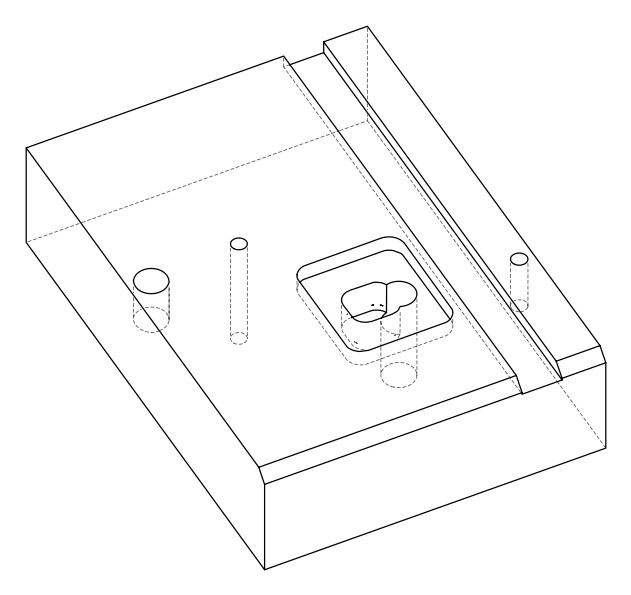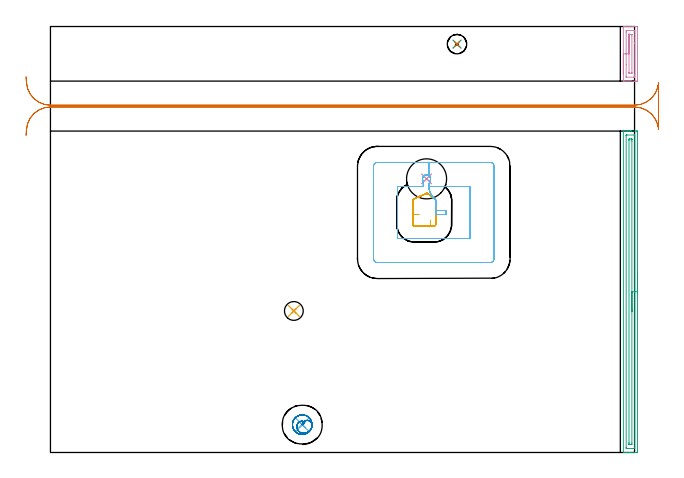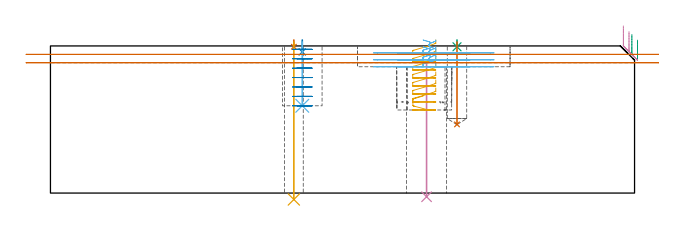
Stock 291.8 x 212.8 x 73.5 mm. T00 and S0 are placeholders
(PLAN: 13 operations, 8 tool changes, 14.8 min)
(1 SPOT_DRILL | STEP1HOLE_1 | NXT0321_9005460120000 | 0.03 min | 1 mm3)
(2 SPOT_DRILL_1 | STEP1POCKET | NXT0321_9005460120000 | 0.05 min | 183 mm3)
(3 SPOT_DRILL_2 | STEP1POCKET_1 | NXT0321_9005460120000 | 0.03 min | 1 mm3)
(4 INDEXABLE_INSERT_DRILL_THROUGH_HOLE_FROM_SOLID | STEP1HOLE | NXT0302_011 | 0.27 min | 23072 mm3)
(5 DRILL_THROUGH_HOLE_INTO_CENTER | STEP1HOLE_1 | NXT0301_065 | 0.32 min | 5086 mm3)
(6 DRILL_BLIND_HOLE_INTO_CENTER | STEP1POCKET | NXT0301_128 | 0.13 min | 3071 mm3)
(7 DRILL_BLIND_HOLE_INTO_CENTER_1 | STEP1POCKET_1 | UGT0301_492 | 0.17 min | 2745 mm3)
(8 MILL_ROUGH_BLIND_HOLE_CONTOUR | STEP1POCKET | NXT0201_013 | Spiral | 1.6 min | 5949 mm3)
(9 AREA_MILL | FG_CHAMFER_SURFACE | UGT0205_001 | 4.05 min | 4163 mm3)
(10 AREA_MILL_1 | FG_CHAMFER_SURFACE_1 | UGT0205_001 | 0.85 min | 803 mm3)
(11 MILL_OPEN_POCKET | POCKET_OPEN | UGT0201_010 | Follow Part, ap 4, ae 75% | 1.79 min | 20265 mm3)
(12 MILL_RECTANGULAR_POCKET | POCKET_RECTANGULAR_STRAIGHT | UGT0201_010 | Follow Part, ap 4, ae 75% | 2.79 min | 41576 mm3)
(13 MILL_RECTANGULAR_SLOT | SLOT_RECTANGULAR | UGT0201_106 | Follow Part, ap 6, ae 75% | 2.76 min | 60805 mm3)
(TOOL NXT0321_9005460120000 | NC Spot Drill, 142deg, 12mm, Carbide, Uncoated | D12 PA142 FL30 Z2)
(TOOL NXT0302_011 | Index. Insert Drill 20mm [880-D2000L25-05] | D20 PA176 FL100 Z2)
(TOOL NXT0301_065 | Carbide Drill 9.4mm [860.1-0940-075A1-MM 2214] | D9.4 PA140 FL98 Z2)
(TOOL NXT0301_128 | Carbide Drill 12mm [861.1-1200-036A1-GP GC34] | D12 PA150 FL37.4 Z2)
(TOOL UGT0301_492 | Carbide Drill 9.7 mm | D9.7 PA118 FL87 Z2)
(TOOL NXT0201_013 | ENDMILL 10mm | D10 FL30 Z4)
(TOOL UGT0205_001 | Chamfer Mill 20 x 3 x 45 deg. | D20 FL50 Z2)
(TOOL UGT0201_010 | End Mill 16 mm | D16 FL22 Z2)
(TOOL UGT0201_106 | End Mill 24 mm | D24 FL25 Z2)
(OP 1 SPOT_DRILL)
G17 G21 G94 G90
T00 M6
G54
G17 G0 G90 X121.6 Y70.7 S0 M3
G43 Z83.5 H0
G94 G81 G98 Z73.095 F250. R76.5
G80
M5
M2
(OP 2 SPOT_DRILL_1)
G17 G21 G94 G90
T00 M6
G54
G17 G0 G90 X125.8 Y13.9 S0 M3
G43 Z83.5 H0
G94 G81 G98 Z70.5 F250. R76.5
G80
M5
M2
(OP 3 SPOT_DRILL_2)
G17 G21 G94 G90
T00 M6
G54
G17 G0 G90 X203.1 Y204. S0 M3
G43 Z83.5 H0
G94 G81 G98 Z73.083 F250. R76.5
G80
M5
M2
(OP 4 INDEXABLE_INSERT_DRILL_THROUGH_HOLE_FROM_SOLID)
G17 G21 G94 G90
T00 M6
G54
G17 G0 G90 X187.9 Y136.7 S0 M3
G43 Z83.5 H1
G94 G81 G98 Z-1.849 F250. R65.1
G80
M5
M2
(OP 5 DRILL_THROUGH_HOLE_INTO_CENTER)
G17 G21 G94 G90
T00 M6
G54
G17 G0 G90 X121.6 Y70.7 S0 M3
G43 Z83.5 H1
G94 G73 G98 Z-3.211 F250. Q8.523 R75.5
G80
M5
M2
(OP 6 DRILL_BLIND_HOLE_INTO_CENTER)
G17 G21 G94 G90
T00 M6
G54
G17 G0 G90 X125.8 Y13.9 S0 M3
G43 Z83.5 H1
G94 G81 G98 Z43.6 F250. R75.5
G80
M5
M2
(OP 7 DRILL_BLIND_HOLE_INTO_CENTER_1)
G17 G21 G94 G90
T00 M6
G54
G17 G0 G90 X203.1 Y204. S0 M3
G43 Z83.5 H0
G94 G81 G98 Z34.3 F250. R75.5
G80
M5
M2
(OP 8 MILL_ROUGH_BLIND_HOLE_CONTOUR)
G17 G21 G94 G90
T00 M6
G54
G17 G0 G90 X125.8 Y13.9 S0 M3
G43 Z83.5 H0
Z71.8
G94 G3 X125.855 Y15.64 R0.871 F250.
X123.355 Y14.054 R2.518
X126.039 Y9.622 R3.252
X130.661 Y13.286 R4.215
X126.414 Y18.761 R4.9
X130.661 Y13.286 R-4.9
X128.538 Y16.024 R2.45
X125.8 Y13.9 R2.45
G0 Z67.1
G3 X125.855 Y15.64 R0.871
X123.355 Y14.054 R2.518
X126.039 Y9.622 R3.252
X130.661 Y13.286 R4.215
X126.414 Y18.761 R4.9
X130.661 Y13.286 R-4.9
X128.538 Y16.024 R2.45
X125.8 Y13.9 R2.45
G0 Z62.4
G3 X125.855 Y15.64 R0.871
X123.355 Y14.054 R2.518
X126.039 Y9.622 R3.252
X130.661 Y13.286 R4.215
X126.414 Y18.761 R4.9
X130.661 Y13.286 R-4.9
X128.538 Y16.024 R2.45
X125.8 Y13.9 R2.45
G0 Z57.7
G3 X125.855 Y15.64 R0.871
X123.355 Y14.054 R2.518
X126.039 Y9.622 R3.252
X130.661 Y13.286 R4.215
X126.414 Y18.761 R4.9
X130.661 Y13.286 R-4.9
X128.538 Y16.024 R2.45
X125.8 Y13.9 R2.45
G0 Z53.
G3 X125.855 Y15.64 R0.871
X123.355 Y14.054 R2.518
X126.039 Y9.622 R3.252
X130.661 Y13.286 R4.215
X126.414 Y18.761 R4.9
X130.661 Y13.286 R-4.9
X128.538 Y16.024 R2.45
X125.8 Y13.9 R2.45
G0 Z48.3
G3 X125.855 Y15.64 R0.871
X123.355 Y14.054 R2.518
X126.039 Y9.622 R3.252
X130.661 Y13.286 R4.215
X126.414 Y18.761 R4.9
X130.661 Y13.286 R-4.9
X128.538 Y16.024 R2.45
X125.8 Y13.9 R2.45
G0 Z43.6
G3 X125.855 Y15.64 R0.871
X123.355 Y14.054 R2.518
X126.039 Y9.622 R3.252
X130.661 Y13.286 R4.215
X126.414 Y18.761 R4.9
X130.661 Y13.286 R-4.9
X128.538 Y16.024 R2.45
X125.8 Y13.9 R2.45
G0 Z83.5
M5
M2
(OP 9 AREA_MILL)
G17 G21 G94 G90
T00 M6
G54
G17 G0 G90 X293.3 Y90.3 S1061 M3
G43 Z83.5 H0
Z76.4
G94 G1 Y90.262 Z75.528 F250.
Y90.148 Z74.663
Y89.959 Z73.812
Y89.697 Z72.98
Y89.363 Z72.174
Y88.96 Z71.4
Y88.491 Z70.664
Y87.96 Z69.972
Y87.371 Z69.329
Y86.728 Z68.739
Y86.036 Z68.208
Y85.3 Z67.74
Y84.526 Z67.337
Y83.72 Z67.003
Y82.888 Z66.741
Y82.036 Z66.552
Y81.172 Z66.438
Y80.3 Z66.4
Y1.005
X293.299 Y0.581 Z66.401
X293.295 Y0.12 Z66.403
X293.291 Y0.009 Z66.405
X292.838 Y0. Z66.858
X290.191 Z69.503
X289.578 Z70.119
X289.309 Z70.388
X288.696 Z71.001
X288.427 Z71.269
X287.889 Z71.81
X287.2 Z72.499
X286.48 Y0.001 Z73.218
X286.206 Y0.01 Z73.493
X286.2 Y0.136 Z73.5
Y160.464
X286.206 Y160.59 Z73.492
X286.482 Y160.6 Z73.217
X287.2 Z72.499
X287.889 Z71.81
X288.427 Z71.269
X288.696 Z71.001
X289.309 Z70.388
X289.578 Z70.12
X290.191 Z69.503
X292.531 Z67.165
X292.838 Y160.597 Z66.858
X293.291 Y160.591 Z66.405
X293.295 Y160.48 Z66.403
X293.299 Y160.019 Z66.401
X293.3 Y159.552 Z66.4
Y80.3
X291.886 Z67.814
Y2.363
X291.885 Y2.157 Z67.815
X291.882 Y2.055 Z67.818
X291.879 Y2.013 Z67.821
X291.791 Y2.009 Z67.909
X291.432 Y2.001 Z68.268
X287.903 Z71.797
X287.713 Y2.005 Z71.987
X287.629 Y2.01 Z72.071
X287.616 Y2.29 Z72.084
X287.615 Y2.363 Z72.085
X287.614 Y158.237 Z72.086
X287.615 Y158.442 Z72.085
X287.618 Y158.545 Z72.082
X287.621 Y158.587 Z72.079
X287.709 Y158.591 Z71.991
X288.068 Y158.599 Z71.632
X291.597 Z68.103
X291.787 Y158.595 Z67.913
X291.871 Y158.59 Z67.829
X291.884 Y158.31 Z67.816
X291.885 Y158.237 Z67.815
X291.886 Y80.3 Z67.814
X290.472 Z69.228
X290.471 Y4.752 Z69.229
X290.467 Y4.144 Z69.233
X290.465 Y4.012 Z69.235
X290.331 Y4.003 Z69.369
X290.191 Y4.001 Z69.509
X289.452 Y4. Z70.248
X289.309 Z70.391
X289.166 Y4.002 Z70.534
X289.072 Y4.006 Z70.628
X289.04 Y4.01 Z70.66
X289.035 Y4.019 Z70.665
X289.032 Y4.05 Z70.668
X289.03 Y4.144 Z70.67
X289.029 Y4.427 Z70.671
X289.028 Y5.035 Z70.672
X289.029 Y155.848 Z70.671
X289.034 Y156.456 Z70.666
X289.036 Y156.588 Z70.664
X289.169 Y156.597 Z70.531
X289.309 Y156.599 Z70.391
X290.049 Y156.6 Z69.651
X290.191 Z69.509
X290.334 Y156.598 Z69.366
X290.429 Y156.594 Z69.272
X290.46 Y156.59 Z69.24
X290.465 Y156.581 Z69.235
X290.468 Y156.55 Z69.232
X290.471 Y156.456 Z69.23
Y156.173 Z69.229
X290.472 Y155.565 Z69.228
Y80.3
Y79.428 Z69.266
Y78.563 Z69.38
Y77.712 Z69.569
Y76.88 Z69.831
Y76.074 Z70.165
Y75.3 Z70.568
Y74.564 Z71.037
Y73.872 Z71.568
Y73.229 Z72.157
Y72.64 Z72.8
Y72.108 Z73.493
Y71.64 Z74.228
Y71.237 Z75.002
Y70.903 Z75.808
Y70.641 Z76.64
Y70.452 Z77.492
Y70.338 Z78.357
Y70.3 Z79.228
G0 Z83.5
M5
M2
(OP 10 AREA_MILL_1)
G17 G21 G94 G90
T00 M6
G54
G17 G0 G90 X286.2 Y189.15 S1061 M3
G43 Z83.5 H0
G94 G1 Y189.188 Z82.628 F250.
Y189.302 Z81.763
Y189.491 Z80.912
Y189.753 Z80.08
Y190.087 Z79.274
Y190.49 Z78.5
Y190.959 Z77.764
Y191.49 Z77.072
Y192.079 Z76.429
Y192.722 Z75.839
Y193.414 Z75.308
Y194.15 Z74.84
Y194.924 Z74.437
Y195.73 Z74.103
Y196.562 Z73.841
Y197.414 Z73.652
Y198.278 Z73.538
Y199.15 Z73.5
Y212.36
X286.207 Y212.79 Z73.493
X286.662 Y212.8 Z73.038
X291.074 Z68.626
X291.956 Z67.738
X292.397 Z67.298
X292.838 Y212.799 Z66.856
X293.275 Y212.797 Z66.419
X293.29 Y212.793 Z66.404
X293.297 Y212.36 Z66.403
X293.3 Y211.898 Z66.4
Y186.36
X293.297 Y185.94 Z66.403
X293.29 Y185.507 Z66.404
X293.275 Y185.503 Z66.419
X292.838 Y185.5 Z66.856
X292.397 Z67.298
X291.956 Z67.738
X291.073 Z68.627
X286.662 Z73.038
X286.207 Y185.51 Z73.493
X286.2 Y185.94 Z73.5
Y199.15
X287.614 Z72.086
Y209.648
X287.616 Y210.528 Z72.084
X287.617 Y210.598 Z72.083
X287.626 Y210.79 Z72.074
X288.023 Y210.797 Z71.677
X288.225 Y210.8 Z71.475
X291.849 Y210.799 Z67.851
X291.865 Y210.796 Z67.835
X291.878 Y210.791 Z67.822
X291.88 Y210.774 Z67.82
X291.885 Y210.669 Z67.815
X291.886 Y204.486 Z67.814
Y188.582
X291.884 Y187.773 Z67.816
X291.883 Y187.702 Z67.817
X291.874 Y187.51 Z67.826
X291.477 Y187.503 Z68.223
X291.275 Y187.5 Z68.425
X287.651 Y187.501 Z72.049
X287.635 Y187.504 Z72.065
X287.622 Y187.509 Z72.078
X287.62 Y187.526 Z72.08
X287.615 Y187.631 Z72.085
X287.614 Y193.831 Z72.086
Y199.15
X289.028 Z70.672
X289.029 Y208.516 Z70.671
X289.032 Y208.703 Z70.668
X289.035 Y208.769 Z70.665
X289.038 Y208.791 Z70.662
X289.046 Y208.793 Z70.654
X289.098 Y208.797 Z70.602
X289.309 Y208.8 Z70.391
X289.346 Z70.354
X290.191 Z69.509
X290.229 Y208.799 Z69.471
X290.397 Y208.79 Z69.303
X290.465 Y208.782 Z69.235
X290.468 Y208.746 Z69.232
X290.47 Y208.705 Z69.23
X290.471 Y208.558 Z69.229
Y189.784
X290.468 Y189.597 Z69.232
X290.465 Y189.531 Z69.235
X290.462 Y189.509 Z69.238
X290.454 Y189.507 Z69.246
X290.402 Y189.503 Z69.298
X290.191 Y189.5 Z69.509
X290.154 Z69.546
X289.309 Z70.391
X289.271 Y189.501 Z70.429
X289.103 Y189.51 Z70.597
X289.035 Y189.519 Z70.665
X289.032 Y189.554 Z70.668
X289.03 Y189.595 Z70.67
X289.029 Y189.742 Z70.671
X289.028 Y199.15 Z70.672
Y200.022 Z70.71
Y200.887 Z70.823
Y201.738 Z71.012
Y202.57 Z71.275
Y203.376 Z71.608
Y204.15 Z72.011
Y204.886 Z72.48
Y205.578 Z73.011
Y206.221 Z73.601
Y206.81 Z74.244
Y207.342 Z74.936
Y207.81 Z75.672
Y208.213 Z76.445
Y208.547 Z77.251
Y208.809 Z78.083
Y208.998 Z78.935
Y209.112 Z79.8
Y209.15 Z80.672
G0 Z83.5
M5
M2
(OP 11 MILL_OPEN_POCKET)
G17 G21 G94 G90
T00 M6
G54
G17 G0 G90 X192.5 Y119.762 S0 M3
G43 Z83.5 H0
Z76.5
G94 G1 Y125.8 Z74.882 F250.
Y125.935 Z74.846
X192.419 Y126.197 Z74.772
X192.262 Y126.424 Z74.699
X192.157 Y126.507 Z74.663
X188.234 Y129.595 Z73.325
X181.535 Y126.623 Z71.361
X181.412 Y126.568 Z71.325
X181.215 Y126.4 Z71.256
X181.074 Y126.183 Z71.186
X181. Y125.935 Z71.117
Y125.8 Z71.081
Y119.9 Z69.5
Y114. F500.
G3 X181.9 Y113.1 R0.9
G1 X191.6
G3 X192.5 Y114. R0.9
G1 Y125.8
G3 X192.157 Y126.507 R0.9
G1 X188.234 Y129.595
X181.535 Y126.623
G3 X181. Y125.8 R0.9
G1 Y119.9
Y118.9
X184. F250.
G0 X192.5 Y119.762 Z72.5
G1 Y125.8 Z70.882
Y125.935 Z70.846
X192.419 Y126.197 Z70.772
X192.262 Y126.424 Z70.699
X192.157 Y126.507 Z70.663
X188.234 Y129.595 Z69.325
X181.535 Y126.623 Z67.361
X181.412 Y126.568 Z67.325
X181.215 Y126.4 Z67.256
X181.074 Y126.183 Z67.186
X181. Y125.935 Z67.117
Y125.8 Z67.081
Y119.9 Z65.5
Y114. F500.
G3 X181.9 Y113.1 R0.9
G1 X191.6
G3 X192.5 Y114. R0.9
G1 Y125.8
G3 X192.157 Y126.507 R0.9
G1 X188.234 Y129.595
X181.535 Y126.623
G3 X181. Y125.8 R0.9
G1 Y119.9
Y118.9
X184. F250.
G0 X192.5 Y119.762 Z68.5
G1 Y125.8 Z66.882
Y125.935 Z66.846
X192.419 Y126.197 Z66.772
X192.262 Y126.424 Z66.699
X192.157 Y126.507 Z66.663
X188.234 Y129.595 Z65.325
X181.535 Y126.623 Z63.361
X181.412 Y126.568 Z63.325
X181.215 Y126.4 Z63.256
X181.074 Y126.183 Z63.186
X181. Y125.935 Z63.117
Y125.8 Z63.081
Y119.9 Z61.5
Y114. F500.
G3 X181.9 Y113.1 R0.9
G1 X191.6
G3 X192.5 Y114. R0.9
G1 Y125.8
G3 X192.157 Y126.507 R0.9
G1 X188.234 Y129.595
X181.535 Y126.623
G3 X181. Y125.8 R0.9
G1 Y119.9
Y118.9
X184. F250.
G0 X192.5 Y119.762 Z64.5
G1 Y125.8 Z62.882
Y125.935 Z62.846
X192.419 Y126.197 Z62.772
X192.262 Y126.424 Z62.699
X192.157 Y126.507 Z62.663
X188.234 Y129.595 Z61.325
X181.535 Y126.623 Z59.361
X181.412 Y126.568 Z59.325
X181.215 Y126.4 Z59.256
X181.074 Y126.183 Z59.186
X181. Y125.935 Z59.117
Y125.8 Z59.081
Y119.9 Z57.5
Y114. F500.
G3 X181.9 Y113.1 R0.9
G1 X191.6
G3 X192.5 Y114. R0.9
G1 Y125.8
G3 X192.157 Y126.507 R0.9
G1 X188.234 Y129.595
X181.535 Y126.623
G3 X181. Y125.8 R0.9
G1 Y119.9
Y118.9
X184. F250.
G0 X192.5 Y119.762 Z60.5
G1 Y125.8 Z58.882
Y125.935 Z58.846
X192.419 Y126.197 Z58.772
X192.262 Y126.424 Z58.699
X192.157 Y126.507 Z58.663
X188.234 Y129.595 Z57.325
X181.535 Y126.623 Z55.361
X181.412 Y126.568 Z55.325
X181.215 Y126.4 Z55.256
X181.074 Y126.183 Z55.186
X181. Y125.935 Z55.117
Y125.8 Z55.081
Y119.9 Z53.5
Y114. F500.
G3 X181.9 Y113.1 R0.9
G1 X191.6
G3 X192.5 Y114. R0.9
G1 Y125.8
G3 X192.157 Y126.507 R0.9
G1 X188.234 Y129.595
X181.535 Y126.623
G3 X181. Y125.8 R0.9
G1 Y119.9
Y118.9
X184. F250.
G0 X192.5 Y119.762 Z56.5
G1 Y125.8 Z54.882
Y125.935 Z54.846
X192.419 Y126.197 Z54.772
X192.262 Y126.424 Z54.699
X192.157 Y126.507 Z54.663
X188.234 Y129.595 Z53.325
X181.535 Y126.623 Z51.361
X181.412 Y126.568 Z51.325
X181.215 Y126.4 Z51.256
X181.074 Y126.183 Z51.186
X181. Y125.935 Z51.117
Y125.8 Z51.081
Y119.9 Z49.5
Y114. F500.
G3 X181.9 Y113.1 R0.9
G1 X191.6
G3 X192.5 Y114. R0.9
G1 Y125.8
G3 X192.157 Y126.507 R0.9
G1 X188.234 Y129.595
X181.535 Y126.623
G3 X181. Y125.8 R0.9
G1 Y119.9
Y118.9
X184. F250.
G0 X192.5 Y119.762 Z52.5
G1 Y125.8 Z50.882
Y125.935 Z50.846
X192.419 Y126.197 Z50.772
X192.262 Y126.424 Z50.699
X192.157 Y126.507 Z50.663
X188.234 Y129.595 Z49.325
X181.535 Y126.623 Z47.361
X181.412 Y126.568 Z47.325
X181.215 Y126.4 Z47.256
X181.074 Y126.183 Z47.186
X181. Y125.935 Z47.117
Y125.8 Z47.081
Y119.9 Z45.5
Y114. F500.
G3 X181.9 Y113.1 R0.9
G1 X191.6
G3 X192.5 Y114. R0.9
G1 Y125.8
G3 X192.157 Y126.507 R0.9
G1 X188.234 Y129.595
X181.535 Y126.623
G3 X181. Y125.8 R0.9
G1 Y119.9
Y118.9
X184. F250.
G0 X186.213 Y128.699 Z48.5
G1 X182.474 Y127.039 Z47.404
X182.177 Y126.858 Z47.311
X181.298 Y126.401 Z47.045
X181.133 Y126.073 Z46.947
X181.091 Y125.89 Z46.897
X181.081 Y125.669 Z46.837
X181.076 Y125.436 Z46.775
X181.079 Y113.867 Z43.675
X181.199 Y113.59 Z43.594
X181.3 Y113.446 Z43.547
X181.433 Y113.334 Z43.5
X181.595 Y113.247 Z43.451
X181.798 Y113.196 Z43.395
X182.049 Y113.179 Z43.328
X188.87 Y113.176 Z41.5
X190.333 Y113.174 F500.
X191.779 Y113.181
X192.067 Y113.334
X192.2 Y113.446
X192.301 Y113.59
X192.376 Y113.763
X192.416 Y113.976
X192.422 Y125.929
X192.312 Y126.192
X192.225 Y126.317
X192.108 Y126.435
X191.976 Y126.553
G2 X191.288 Y127.191 R8.22
G1 X188.906 Y129.067
X187.945
X187.039 Y129.065
X182.474 Y127.039
X182.177 Y126.858
X181.298 Y126.401
X181.133 Y126.073
X181.091 Y125.89
X181.081 Y125.669
X181.076 Y125.436
X181.079 Y113.867
G3 X181.798 Y113.196 R0.846
G1 X182.049 Y113.179
X188.87 Y113.176
X189.87 Y113.175
X189.873 Y116.175 F250.
G0 Z83.5
M5
M2
(OP 12 MILL_RECTANGULAR_POCKET)
G17 G21 G94 G90
T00 M6
G54
G17 G0 G90 X186.198 Y137.74 S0 M3
G43 Z83.5 H0
Z76.5
G94 G1 X186.399 Y138.027 Z76.406 F250.
X186.723 Y138.31 Z76.291
X186.886 Y138.427 Z76.237
X187.329 Y138.618 Z76.107
X187.805 Y138.699 Z75.978
X188.286 Y138.664 Z75.849
X188.746 Y138.515 Z75.719
X189.156 Y138.262 Z75.59
X189.3 Y138.122 Z75.536
X189.443 Y137.981 Z75.483
X189.726 Y137.528 Z75.34
X189.881 Y137.017 Z75.197
X189.894 Y136.5 Z75.058
X189.873 Y136.349 Z75.017
X189.817 Y136.143 Z74.96
X189.748 Y135.931 Z74.9
X189.611 Y135.557 Z74.793
X189.473 Y135.181 Z74.686
X189.229 Y134.172 Z74.408
X189.118 Y133.141 Z74.13
X189.141 Y132.103 Z73.852
X189.298 Y131.077 Z73.574
X189.587 Y130.08 Z73.296
X190.002 Y129.129 Z73.018
X190.536 Y128.24 Z72.74
X191.181 Y127.427 Z72.461
X191.464 Y127.144 Z72.354
X191.743 Y126.865 Z72.249
X192.19 Y126.501 Z72.094
X192.377 Y126.261 Z72.013
X192.439 Y126.139 Z71.976
X192.492 Y125.987 Z71.933
X192.512 Y125.87 Z71.901
X192.5 Y125.22 Z71.727
Y118.9 Z70.033
X197.6 F500.
Y120.9
X192.5
G0 Y123.834 Z76.5
G1 X192.512 Y125.87 Z75.954 F250.
X192.492 Y125.987 Z75.922
X192.439 Y126.139 Z75.879
X192.377 Y126.261 Z75.843
X192.18 Y126.512 Z75.757
X192.048 Y126.614 Z75.712
X191.743 Y126.865 Z75.607
X191.464 Y127.144 Z75.501
X191.181 Y127.427 Z75.394
X190.536 Y128.24 Z75.116
X190.002 Y129.129 Z74.838
X189.587 Y130.08 Z74.56
X189.298 Y131.077 Z74.281
X189.141 Y132.103 Z74.003
X189.118 Y133.141 Z73.725
X189.229 Y134.172 Z73.447
X189.473 Y135.181 Z73.169
X189.817 Y136.143 Z72.895
X189.873 Y136.349 Z72.838
X189.894 Y136.5 Z72.797
X189.881 Y137.017 Z72.659
X189.726 Y137.528 Z72.516
X189.443 Y137.981 Z72.372
X189.3 Y138.122 Z72.319
X189.156 Y138.262 Z72.265
X188.746 Y138.515 Z72.136
X188.286 Y138.664 Z72.006
X187.805 Y138.699 Z71.877
X187.329 Y138.618 Z71.748
X186.886 Y138.427 Z71.618
X186.546 Y138.164 Z71.503
X186.399 Y138.027 Z71.449
X186.143 Y137.662 Z71.33
X185.973 Y137.249 Z71.21
X185.897 Y136.809 Z71.09
X185.925 Y136.403 Z70.981
X186.161 Y135.327 Z70.686
X186.273 Y134.315 Z70.413
X186.255 Y133.297 Z70.14
X186.203 Y132.9 Z70.033
X173.4 F500.
Y106.9
X209.6
Y132.9
X189.121
G2 X189.611 Y135.557 R8.
G1 X189.748 Y135.931
X189.817 Y136.143
G3 X189.896 Y136.714 R2.269
G1 X189.893 Y136.817
G3 X189.3 Y138.122 R2.002
X189.121 Y138.276 R2.006
G1 Y144.9
X163.3
G3 X161.4 Y143. R1.9
G1 Y96.8
G3 X163.3 Y94.9 R1.9
G1 X219.7
G3 X221.6 Y96.8 R1.9
G1 Y143.
G3 X219.7 Y144.9 R1.9
G1 X189.121
X188.121
G0 X186.2 Y137.742 Z73.033
G1 X186.383 Y138.008 Z72.947 F250.
X186.528 Y138.147 Z72.893
X186.627 Y138.241 Z72.856
X186.738 Y138.32 Z72.82
X186.901 Y138.436 Z72.766
X187.333 Y138.62 Z72.64
X187.795 Y138.698 Z72.515
X188.262 Y138.668 Z72.389
X188.71 Y138.531 Z72.264
X189.115 Y138.294 Z72.138
X189.262 Y138.158 Z72.084
X189.408 Y138.021 Z72.031
X189.63 Y137.713 Z71.929
X189.79 Y137.369 Z71.827
X189.883 Y137.002 Z71.726
X189.894 Y136.5 Z71.591
X189.873 Y136.349 Z71.55
X189.817 Y136.142 Z71.493
X189.748 Y135.931 Z71.433
X189.611 Y135.557 Z71.327
X189.473 Y135.181 Z71.22
X189.234 Y134.2 Z70.949
X189.121 Y133.196 Z70.678
X189.134 Y132.186 Z70.408
X189.275 Y131.185 Z70.137
X189.541 Y130.211 Z69.866
X189.927 Y129.277 Z69.595
X190.428 Y128.4 Z69.325
X191.035 Y127.593 Z69.054
X191.739 Y126.868 Z68.783
X192.048 Y126.614 Z68.676
X192.181 Y126.511 Z68.631
X192.363 Y126.289 Z68.554
X192.439 Y126.139 Z68.509
X192.492 Y125.987 Z68.466
X192.512 Y125.867 Z68.433
Y125.706 Z68.39
X192.5 Y125.22 Z68.26
Y118.9 Z66.567
X197.6 F500.
Y120.9
X192.5
G0 Y123.836 Z73.033
G1 X192.512 Y125.867 Z72.489 F250.
X192.492 Y125.987 Z72.456
X192.439 Y126.139 Z72.413
X192.363 Y126.289 Z72.368
X192.181 Y126.511 Z72.291
X192.048 Y126.614 Z72.246
X191.739 Y126.868 Z72.139
X191.035 Y127.593 Z71.868
X190.428 Y128.4 Z71.598
X189.927 Y129.277 Z71.327
X189.541 Y130.211 Z71.056
X189.275 Y131.185 Z70.786
X189.134 Y132.186 Z70.515
X189.121 Y133.196 Z70.244
X189.234 Y134.2 Z69.974
X189.473 Y135.181 Z69.703
X189.817 Y136.142 Z69.429
X189.873 Y136.349 Z69.372
X189.894 Y136.5 Z69.331
X189.883 Y137.002 Z69.197
X189.79 Y137.369 Z69.095
X189.63 Y137.713 Z68.993
X189.408 Y138.021 Z68.892
X189.262 Y138.158 Z68.838
X189.115 Y138.294 Z68.784
X188.71 Y138.531 Z68.659
X188.262 Y138.668 Z68.533
X187.795 Y138.698 Z68.408
X187.333 Y138.62 Z68.282
X186.901 Y138.436 Z68.157
X186.738 Y138.32 Z68.103
X186.627 Y138.241 Z68.066
X186.528 Y138.147 Z68.03
X186.383 Y138.008 Z67.976
X186.135 Y137.647 Z67.859
X185.971 Y137.241 Z67.741
X185.897 Y136.809 Z67.624
X185.924 Y136.409 Z67.516
X186.161 Y135.327 Z67.219
X186.273 Y134.315 Z66.947
X186.255 Y133.297 Z66.674
X186.203 Y132.9 Z66.567
X173.4 F500.
Y106.9
X209.6
Y132.9
X189.121
G2 X189.611 Y135.557 R8.
G1 X189.748 Y135.931
X189.817 Y136.142
G3 X189.896 Y136.714 R2.277
G1 X189.894 Y136.802
G3 X189.262 Y138.158 R2.003
G1 X189.121 Y138.276
Y144.9
X163.3
G3 X161.4 Y143. R1.9
G1 Y96.8
G3 X163.3 Y94.9 R1.9
G1 X219.7
G3 X221.6 Y96.8 R1.9
G1 Y143.
G3 X219.7 Y144.9 R1.9
G1 X189.121
X188.121
G0 X186.202 Y137.741 Z69.567
G1 X186.253 Y137.841 Z69.536 F250.
X186.626 Y138.247 Z69.389
X187.096 Y138.536 Z69.241
X187.627 Y138.686 Z69.093
X188.179 Z68.945
X188.373 Y138.639 Z68.892
X188.568 Y138.591 Z68.838
X189.064 Y138.333 Z68.688
X189.469 Y137.948 Z68.538
X189.753 Y137.466 Z68.388
X189.893 Y136.925 Z68.239
X189.896 Y136.725 Z68.185
X189.895 Y136.511 Z68.128
X189.864 Y136.302 Z68.071
X189.748 Y135.931 Z67.967
X189.611 Y135.557 Z67.86
X189.473 Y135.181 Z67.753
X189.281 Y134.444 Z67.549
X189.161 Y133.693 Z67.345
X189.136 Y133.293 Z67.238
X189.111 Y132.894 Z67.13
X189.178 Y131.768 Z66.828
X189.402 Y130.662 Z66.526
X189.778 Y129.599 Z66.224
X190.301 Y128.599 Z65.921
X190.959 Y127.683 Z65.619
X191.739 Y126.868 Z65.317
X192.048 Y126.614 Z65.21
X192.181 Y126.511 Z65.165
X192.363 Y126.289 Z65.088
X192.439 Y126.139 Z65.043
X192.492 Y125.987 Z64.999
X192.512 Y125.867 Z64.967
Y125.706 Z64.924
X192.5 Y125.22 Z64.794
Y118.9 Z63.1
X197.6 F500.
Y120.9
X192.5
G0 Y123.835 Z69.567
G1 X192.512 Y125.867 Z69.022 F250.
X192.492 Y125.987 Z68.989
X192.439 Y126.139 Z68.946
X192.363 Y126.289 Z68.901
X192.181 Y126.511 Z68.824
X192.048 Y126.614 Z68.779
X191.739 Y126.868 Z68.672
X190.959 Y127.683 Z68.37
X190.301 Y128.599 Z68.068
X189.778 Y129.599 Z67.765
X189.402 Y130.662 Z67.463
X189.178 Y131.768 Z67.161
X189.111 Y132.894 Z66.859
X189.136 Y133.293 Z66.751
X189.161 Y133.693 Z66.644
X189.281 Y134.444 Z66.44
X189.473 Y135.181 Z66.236
X189.804 Y136.097 Z65.975
X189.864 Y136.302 Z65.918
X189.895 Y136.511 Z65.861
X189.896 Y136.725 Z65.804
X189.893 Y136.925 Z65.75
X189.753 Y137.466 Z65.601
X189.469 Y137.948 Z65.451
X189.064 Y138.333 Z65.301
X188.568 Y138.591 Z65.151
X188.373 Y138.639 Z65.097
X188.179 Y138.686 Z65.044
X187.627 Z64.896
X187.096 Y138.536 Z64.748
X186.626 Y138.247 Z64.6
X186.253 Y137.841 Z64.453
X186.003 Y137.349 Z64.305
X185.897 Y136.808 Z64.157
X185.924 Y136.409 Z64.05
X186.161 Y135.327 Z63.753
X186.273 Y134.315 Z63.48
X186.255 Y133.297 Z63.207
X186.203 Y132.9 Z63.1
X173.4 F500.
Y106.9
X209.6
Y132.9
X189.121
G2 X189.611 Y135.557 R8.
G1 X189.748 Y135.931
X189.804 Y136.097
G3 X189.896 Y136.725 R2.277
X189.121 Y138.277 R2.003
G1 Y144.9
X163.3
G3 X161.4 Y143. R1.9
G1 Y96.8
G3 X163.3 Y94.9 R1.9
G1 X219.7
G3 X221.6 Y96.8 R1.9
G1 Y143.
G3 X219.7 Y144.9 R1.9
G1 X189.121
X188.121
G0 Z83.5
M5
M2
(OP 13 MILL_RECTANGULAR_SLOT)
G17 G21 G94 G90
T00 M6
G54
G17 G0 G90 X-12.182 Y158.455 S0 M3
G43 Z83.5 H0
Z69.3
G94 G1 X-11.97 Y161.448 F250.
G2 X0. Y172.6 R12. F500.
G1 X291.8
G2 X303.605 Y162.752 R12.
G1 X303.635 Y162.747
G3 X303.8 Y164.73 R12.
G1 Y181.363
G3 X303.634 Y183.349 R12.
G1 X303.605 Y183.344
G2 X291.8 Y173.5 R12.
G1 X0.
G2 X-11.97 Y184.652 R12.
G1 X-12.182 Y187.645 F250.
G0 Y158.455 Z65.1
G1 X-11.97 Y161.448
G2 X0. Y172.6 R12. F500.
G1 X291.8
G2 X303.77 Y161.448 R12.
G1 X303.8
Y184.652
X303.77
G2 X291.8 Y173.5 R12.
G1 X0.
G2 X-11.97 Y184.652 R12.
G1 X-12.182 Y187.645 F250.
G0 Z83.5
M5
M2
